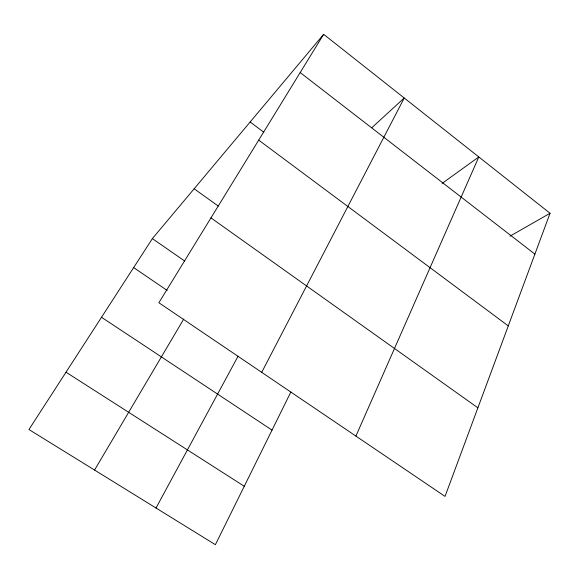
<?xml version="1.0" encoding="UTF-8"?>
<svg xmlns="http://www.w3.org/2000/svg" width="579" height="579" viewBox="0 0 579 579"><rect width="100%" height="100%" fill="white"/><g stroke="black" fill="none" stroke-linecap="round" stroke-linejoin="round"><path stroke-width="0.87" d="M550.05 213.267L445.034 496.406L158.878 302.745L323.661 34.306L550.05 213.267L509.998 236.16M355.911 436.088L478.811 156.952L442.139 183.377M290.832 392.077L215.388 544.694L28.95 429.531L152.371 238.606L323.661 34.306M261.708 372.34L404.236 98.003L371.725 127.778M156.012 508.022L238.107 356.136M94.558 470.061L183.724 319.058M66.013 372.203L244.266 486.28M101.513 317.278L272.029 430.117M133.64 267.578L167.172 290.441M152.371 238.606L184.759 261.078M210.959 217.899L477.885 407.826M194.146 188.783L218.312 206.095M258.704 140.125L508.275 325.897M250.135 122.003L263.785 132.207M300.19 72.549L534.895 254.123"/></g></svg>
